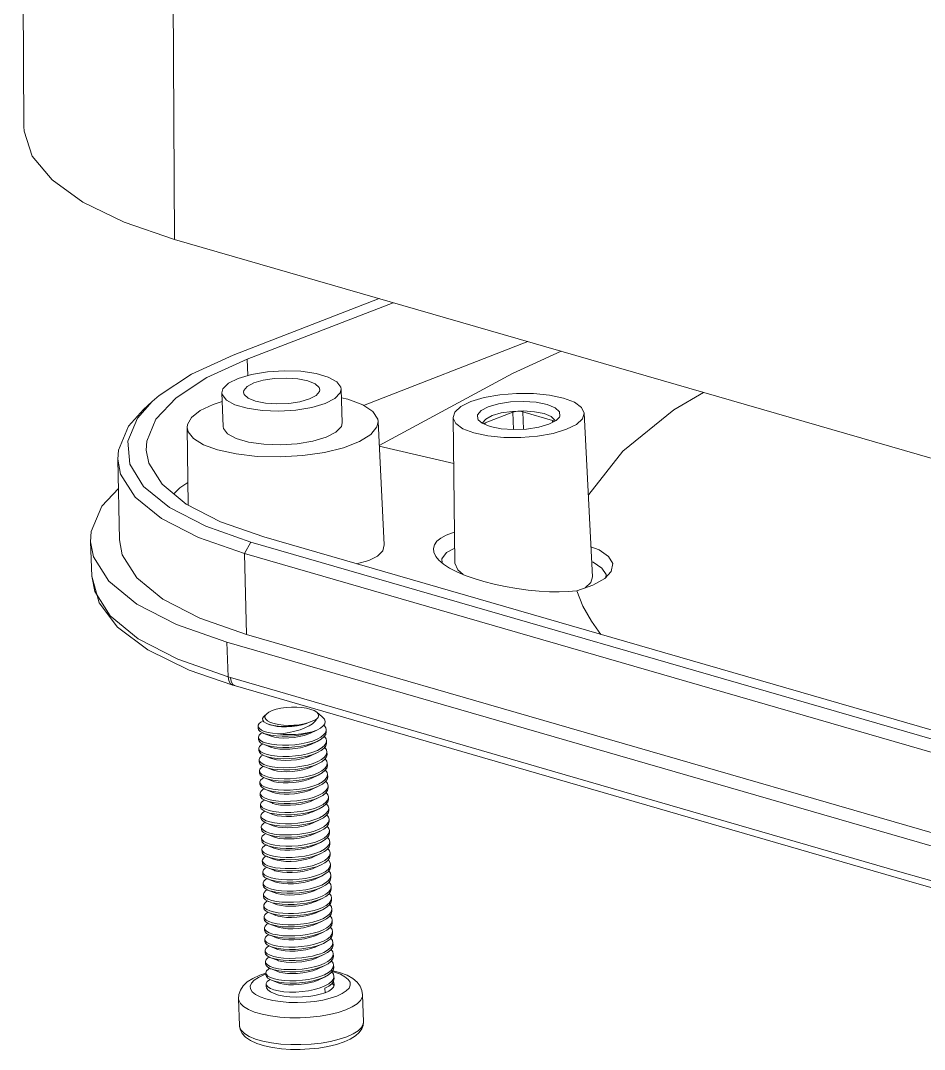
# Model space of a CAD drawing. Header units: millimetres. Extents: x 2698 to 3039, y 1138 to 1364.
# Drawn here: x 2824.71 to 2855.01, y 1149.88 to 1184.39 of the extents above; entities that cross this region are included whole.
import ezdxf

# ---------------------------------------------------------------- set-up
doc = ezdxf.new("R2010")
doc.units = ezdxf.units.MM
doc.layers.add('from', color=7, linetype='Continuous', lineweight=13)

# ---------------------------------------------------------------- blocks, each defined once
blk = doc.blocks.new('A$C4FA966CF')
at = {"color": 7, "linetype": 'Continuous'}
for p, q in [((0, 80.255), (0.136, 53.886)), ((6.311, 75.515), (6.446, 49.146)), ((49.082, 36.808), (6.446, 49.146)), ((8.913, 44.293), (15.024, 46.664)), ((15.607, 46.495), (9.496, 44.125)), ((21.257, 44.861), (14.372, 42.19)), ((9.522, 43.444), (9.496, 44.125)), ((8.439, 42.717), (8.483, 41.306)), ((13.437, 42.874), (13.481, 41.463)), ((5.514, 42.353), (5.148, 42.014)), ((8.451, 42.349), (8.067, 42.228)), ((13.718, 42.446), (13.448, 42.506)), ((19.463, 41.453), (20.626, 41.904)), ((20.649, 41.176), (20.626, 41.904)), ((21.05, 41.92), (22.289, 41.562)), ((21.05, 41.92), (21.073, 41.192)), ((23.621, 41.857), (23.963, 34.994)), ((14.98, 41.518), (15.238, 36.339)), ((18.123, 41.685), (18.202, 35.57)), ((19.345, 41.441), (19.173, 41.59)), ((19.681, 41.303), (19.345, 41.441)), ((19.463, 41.453), (19.466, 41.384)), ((19.761, 41.761), (19.49, 41.618)), ((22.448, 41.559), (22.141, 41.398)), ((22.29, 41.476), (22.289, 41.562)), ((22.398, 41.533), (22.394, 41.575)), ((22.579, 41.697), (22.448, 41.559)), ((6.984, 41.267), (7.026, 38.009)), ((18.148, 39.759), (15.032, 40.479)), ((4.145, 36.55), (4.07, 39.94)), ((23.811, 38.451), (23.79, 38.456)), ((23.811, 38.451), (23.793, 38.415)), ((7.756, 37.122), (9.649, 36.461)), ((10.198, 36.673), (52.474, 24.439)), ((2.929, 36.474), (2.987, 35.029)), ((9.387, 35.977), (9.651, 36.46)), ((51.927, 24.226), (9.651, 36.46)), ((51.663, 23.743), (9.387, 35.977)), ((9.472, 32.582), (9.387, 35.977)), ((17.976, 35.37), (17.724, 35.535)), ((2.987, 35.03), (3.114, 34.391)), ((18.279, 35.212), (17.976, 35.37)), ((24.748, 35.221), (24.477, 34.932)), ((19.406, 34.802), (19, 34.926)), ((23.303, 34.411), (22.951, 34.384)), ((9.472, 32.582), (51.748, 20.348)), ((8.639, 32.259), (8.694, 30.804)), ((8.642, 32.258), (50.911, 20.027)), ((7.061, 31.092), (8.895, 30.461)), ((8.798, 30.774), (8.694, 30.804)), ((8.895, 30.461), (9, 30.43)), ((8.982, 30.438), (9, 30.432)), ((9, 30.432), (23.014, 26.357)), ((10.312, 29.257), (10.202, 29.154)), ((12.132, 28.917), (12.134, 28.918)), ((12.134, 28.918), (12.152, 28.926)), ((12.411, 29.323), (12.644, 29.131)), ((9.953, 28.743), (9.956, 28.649)), ((10.352, 28.839), (10.449, 28.801)), ((11.885, 28.831), (12.03, 28.875)), ((12.146, 28.446), (12.414, 28.571)), ((12.413, 28.571), (12.217, 28.493)), ((12.807, 28.565), (12.774, 28.467)), ((12.809, 28.597), (12.807, 28.565)), ((12.809, 28.597), (12.812, 28.503)), ((9.968, 28.273), (9.97, 28.179)), ((10.188, 28.439), (10.464, 28.33)), ((12.161, 27.976), (12.429, 28.101)), ((12.428, 28.101), (12.233, 28.023)), ((12.824, 28.113), (12.796, 28.01)), ((12.824, 28.127), (12.824, 28.113)), ((12.824, 28.127), (12.826, 28.033)), ((9.982, 27.802), (9.985, 27.708)), ((10.203, 27.969), (10.479, 27.86)), ((12.176, 27.505), (12.444, 27.631)), ((12.443, 27.63), (12.246, 27.552)), ((12.838, 27.642), (12.811, 27.539)), ((12.838, 27.656), (12.838, 27.642)), ((12.838, 27.656), (12.841, 27.562)), ((9.997, 27.332), (10, 27.238)), ((10.218, 27.498), (10.494, 27.39)), ((12.853, 27.186), (12.853, 27.172)), ((12.853, 27.186), (12.856, 27.092)), ((10.012, 26.861), (10.015, 26.767)), ((10.04, 26.785), (10.012, 26.861)), ((10.096, 27.005), (10.174, 27.057)), ((10.232, 27.028), (10.508, 26.919)), ((12.191, 27.035), (12.458, 27.16)), ((12.853, 27.172), (12.825, 27.069)), ((10.027, 26.391), (10.03, 26.297)), ((10.247, 26.557), (10.523, 26.449)), ((12.205, 26.565), (12.473, 26.69)), ((12.472, 26.689), (12.277, 26.612)), ((12.868, 26.702), (12.84, 26.599)), ((12.868, 26.716), (12.868, 26.702)), ((12.868, 26.716), (12.871, 26.621)), ((23.014, 26.357), (37.122, 22.274)), ((10.041, 25.921), (10.044, 25.827)), ((10.262, 26.087), (10.538, 25.978)), ((12.22, 26.094), (12.488, 26.219)), ((12.487, 26.219), (12.292, 26.141)), ((12.883, 26.231), (12.855, 26.128)), ((12.883, 26.245), (12.883, 26.231)), ((12.883, 26.245), (12.885, 26.151)), ((10.277, 25.617), (10.553, 25.508)), ((12.235, 25.624), (12.503, 25.749)), ((12.897, 25.761), (12.87, 25.658)), ((12.897, 25.775), (12.897, 25.761)), ((12.897, 25.775), (12.9, 25.681)), ((10.056, 25.45), (10.059, 25.356)), ((10.291, 25.146), (10.567, 25.038)), ((12.25, 25.153), (12.517, 25.279)), ((12.516, 25.278), (12.324, 25.201)), ((12.912, 25.29), (12.884, 25.187)), ((12.912, 25.304), (12.912, 25.29)), ((12.912, 25.304), (12.915, 25.21)), ((10.071, 24.98), (10.074, 24.886)), ((10.306, 24.676), (10.582, 24.567)), ((12.264, 24.683), (12.532, 24.808)), ((12.531, 24.808), (12.336, 24.73)), ((12.927, 24.82), (12.899, 24.717)), ((12.927, 24.834), (12.927, 24.82)), ((12.927, 24.834), (12.93, 24.74)), ((10.086, 24.509), (10.089, 24.415)), ((10.321, 24.205), (10.597, 24.097)), ((12.279, 24.213), (12.547, 24.338)), ((12.546, 24.337), (12.35, 24.259)), ((12.942, 24.35), (12.914, 24.247)), ((12.942, 24.364), (12.942, 24.35)), ((12.942, 24.364), (12.944, 24.269)), ((10.1, 24.039), (10.103, 23.945)), ((10.336, 23.735), (10.612, 23.626)), ((12.294, 23.742), (12.562, 23.867)), ((12.561, 23.867), (12.366, 23.789)), ((12.956, 23.879), (12.929, 23.776)), ((12.956, 23.893), (12.956, 23.879)), ((12.956, 23.893), (12.959, 23.799)), ((10.115, 23.569), (10.118, 23.475)), ((12.309, 23.272), (12.576, 23.397)), ((12.575, 23.397), (12.403, 23.327)), ((12.971, 23.409), (12.943, 23.306)), ((12.971, 23.423), (12.971, 23.409)), ((12.971, 23.423), (12.974, 23.329)), ((10.13, 23.098), (10.133, 23.004)), ((10.497, 23.218), (10.35, 23.265)), ((10.35, 23.265), (10.626, 23.156)), ((10.757, 23.116), (10.626, 23.156)), ((12.323, 22.801), (12.591, 22.927)), ((12.59, 22.926), (12.395, 22.848)), ((12.591, 22.927), (12.59, 22.926)), ((12.986, 22.938), (12.958, 22.835)), ((12.986, 22.952), (12.986, 22.938)), ((12.986, 22.952), (12.989, 22.858)), ((10.145, 22.628), (10.148, 22.534)), ((10.365, 22.794), (10.641, 22.686)), ((12.338, 22.331), (12.606, 22.456)), ((12.605, 22.456), (12.41, 22.378)), ((13.001, 22.468), (12.973, 22.365)), ((13.001, 22.482), (13.001, 22.468)), ((13.001, 22.482), (13.003, 22.388)), ((50.97, 18.57), (36.844, 22.639)), ((10.159, 22.157), (10.162, 22.063)), ((10.38, 22.324), (10.656, 22.215)), ((13.015, 22.012), (13.015, 21.998)), ((13.015, 22.012), (13.018, 21.917)), ((37.122, 22.274), (51.07, 18.257)), ((10.174, 21.687), (10.177, 21.593)), ((10.395, 21.853), (10.671, 21.745)), ((12.353, 21.861), (12.621, 21.986)), ((13.015, 21.998), (12.988, 21.895)), ((10.189, 21.217), (10.192, 21.123)), ((10.409, 21.383), (10.685, 21.274)), ((12.368, 21.39), (12.635, 21.515)), ((12.634, 21.515), (12.443, 21.438)), ((13.03, 21.527), (13.002, 21.424)), ((13.03, 21.541), (13.03, 21.527)), ((13.03, 21.541), (13.033, 21.447)), ((10.204, 20.746), (10.207, 20.652)), ((10.424, 20.913), (10.7, 20.804)), ((12.382, 20.92), (12.65, 21.045)), ((12.649, 21.045), (12.455, 20.967)), ((13.045, 21.057), (13.017, 20.954)), ((13.045, 21.071), (13.045, 21.057)), ((13.045, 21.071), (13.048, 20.977)), ((10.218, 20.276), (10.221, 20.182)), ((10.439, 20.442), (10.715, 20.334)), ((12.397, 20.449), (12.665, 20.575)), ((13.06, 20.586), (13.032, 20.483)), ((13.06, 20.6), (13.06, 20.586)), ((13.06, 20.6), (13.063, 20.506)), ((10.454, 19.972), (10.73, 19.863)), ((12.412, 19.979), (12.68, 20.104)), ((12.679, 20.104), (12.484, 20.026)), ((13.074, 20.116), (13.047, 20.013)), ((13.074, 20.13), (13.074, 20.116)), ((13.074, 20.13), (13.077, 20.036)), ((10.233, 19.805), (10.236, 19.711)), ((10.468, 19.501), (10.744, 19.393)), ((12.427, 19.509), (12.694, 19.634)), ((12.693, 19.633), (12.551, 19.575)), ((13.089, 19.646), (13.061, 19.543)), ((13.089, 19.66), (13.089, 19.646)), ((13.089, 19.66), (13.092, 19.565)), ((10.248, 19.335), (10.251, 19.241)), ((10.483, 19.031), (10.759, 18.922)), ((12.441, 19.038), (12.709, 19.163)), ((12.708, 19.163), (12.511, 19.085)), ((13.104, 19.175), (13.076, 19.072)), ((13.104, 19.189), (13.104, 19.175)), ((13.104, 19.189), (13.107, 19.095)), ((10.263, 18.865), (10.266, 18.771)), ((10.498, 18.561), (10.774, 18.452)), ((12.456, 18.568), (12.724, 18.693)), ((12.723, 18.693), (12.528, 18.615)), ((13.119, 18.705), (13.091, 18.602)), ((13.119, 18.719), (13.119, 18.705)), ((13.119, 18.719), (13.122, 18.625)), ((10.023, 18.303), (10.278, 18.386)), ((10.279, 18.337), (10.189, 18.307)), ((10.277, 18.394), (10.28, 18.3)), ((12.471, 18.097), (12.739, 18.223)), ((12.738, 18.222), (12.543, 18.145)), ((13.133, 18.234), (13.106, 18.131)), ((13.133, 18.248), (13.133, 18.234)), ((13.133, 18.248), (13.136, 18.154)), ((10.292, 17.924), (10.295, 17.82)), ((10.513, 18.09), (10.789, 17.982)), ((12.752, 17.752), (12.758, 17.564)), ((13.053, 17.963), (13.115, 17.889)), ((13.115, 17.889), (13.128, 17.846)), ((9.136, 17.312), (9.171, 16.183)), ((14.333, 17.475), (14.369, 16.346))]:
    blk.add_line(p, q, dxfattribs=at)
for points in [[(0.136, 53.885), (0.146, 53.683), (0.491, 52.639), (1.32, 51.64), (2.611, 50.71), (4.334, 49.872), (6.446, 49.146)], [(15.03, 40.514), (20.612, 43.529), (22.65, 44.457)], [(5.262, 40.318), (5.285, 40.683), (5.672, 41.605), (6.521, 42.504), (7.808, 43.352), (9.496, 44.125)], [(8.911, 44.293), (7.168, 43.497), (5.807, 42.606), (5.514, 42.353)], [(13.436, 42.874), (13.424, 42.95), (13.253, 43.177), (12.895, 43.375), (12.38, 43.525), (11.748, 43.617), (11.051, 43.642), (10.341, 43.599), (9.676, 43.489), (9.116, 43.323)], [(9.116, 43.323), (8.706, 43.114), (8.48, 42.88), (8.439, 42.717)], [(9.772, 43.133), (10.168, 43.248), (10.638, 43.318), (11.137, 43.337), (11.617, 43.304), (12.032, 43.22)], [(12.032, 43.22), (12.34, 43.094), (12.509, 42.94), (12.537, 42.845)], [(8.439, 42.717), (8.452, 42.641), (8.622, 42.414), (8.98, 42.216), (9.495, 42.066), (10.128, 41.974), (10.825, 41.949), (11.534, 41.992), (12.2, 42.101), (12.76, 42.268)], [(9.339, 42.745), (9.351, 42.819), (9.49, 42.985), (9.772, 43.133)], [(9.843, 42.371), (9.536, 42.496), (9.367, 42.651), (9.339, 42.745)], [(12.537, 42.845), (12.525, 42.772), (12.386, 42.606), (12.104, 42.458)], [(12.76, 42.268), (13.169, 42.477), (13.396, 42.711), (13.436, 42.874)], [(28.614, 42.732), (27.38, 42.009), (25.239, 40.263), (23.811, 38.451)], [(5.514, 42.353), (4.899, 41.653), (4.488, 40.684), (4.574, 39.721), (5.156, 38.788), (6.234, 37.907), (7.756, 37.122)], [(12.104, 42.458), (11.707, 42.343), (11.237, 42.273), (10.739, 42.254), (10.259, 42.287), (9.843, 42.371)], [(14.98, 41.518), (14.966, 41.611), (14.765, 41.927), (14.34, 42.211), (13.718, 42.446)], [(18.868, 42.345), (18.448, 42.136), (18.196, 41.902), (18.124, 41.685)], [(22.753, 42.495), (22.169, 42.62), (21.497, 42.687), (20.785, 42.691), (20.078, 42.633), (19.425, 42.515), (18.868, 42.345)], [(19.173, 41.59), (19.162, 41.609), (19.145, 41.79), (19.295, 41.97), (19.598, 42.131), (20.026, 42.256), (20.534, 42.333), (21.076, 42.355), (21.606, 42.319), (22.063, 42.227)], [(23.621, 41.857), (23.504, 42.107), (23.209, 42.319), (22.753, 42.495)], [(5.148, 42.016), (4.527, 41.312), (4.097, 40.308), (4.07, 39.94)], [(8.067, 42.228), (7.529, 41.969), (7.167, 41.682), (6.997, 41.381), (6.984, 41.267)], [(21.935, 41.844), (21.536, 41.925), (21.074, 41.957), (20.594, 41.939), (20.142, 41.871), (19.761, 41.761)], [(20.835, 41.942), (20.758, 41.935), (20.686, 41.922), (20.626, 41.904)], [(21.05, 41.92), (20.986, 41.934), (20.913, 41.941), (20.835, 41.942)], [(22.394, 41.575), (22.231, 41.724), (21.935, 41.844)], [(22.063, 42.227), (22.398, 42.091), (22.582, 41.923), (22.599, 41.74), (22.579, 41.697)], [(22.877, 41.185), (23.296, 41.394), (23.549, 41.628), (23.621, 41.857)], [(8.246, 40.323), (9.027, 40.151), (9.919, 40.052), (10.872, 40.03), (11.822, 40.086), (12.729, 40.217), (13.537, 40.416), (14.196, 40.67), (14.67, 40.965), (14.932, 41.285), (14.98, 41.518)], [(13.48, 41.463), (13.442, 41.303), (13.215, 41.067), (12.804, 40.857)], [(18.124, 41.685), (18.125, 41.659), (18.241, 41.424), (18.535, 41.211), (18.991, 41.035)], [(19.49, 41.618), (19.356, 41.458), (19.359, 41.435)], [(19.463, 41.453), (19.417, 41.43), (19.403, 41.417)], [(22.371, 41.519), (22.371, 41.519), (22.338, 41.543), (22.289, 41.562)], [(6.984, 41.267), (7.025, 41.081), (7.25, 40.795), (7.663, 40.538), (8.246, 40.323)], [(12.804, 40.857), (12.246, 40.691), (11.589, 40.582), (10.887, 40.538), (10.192, 40.561), (9.556, 40.651), (9.037, 40.8), (8.674, 40.996), (8.498, 41.224), (8.484, 41.305)], [(18.991, 41.035), (19.576, 40.91), (20.247, 40.843), (20.959, 40.839), (21.666, 40.898), (22.32, 41.016), (22.877, 41.185)], [(22.141, 41.398), (21.71, 41.273), (21.198, 41.196), (20.655, 41.175), (20.133, 41.212), (19.681, 41.303)], [(10.198, 36.673), (8.378, 37.31), (6.94, 38.053), (5.928, 38.88), (5.371, 39.766), (5.262, 40.318)], [(4.07, 39.94), (4.191, 39.303), (4.806, 38.338), (5.91, 37.446)], [(7.013, 38.962), (6.671, 38.737), (6.424, 38.475)], [(4.097, 38.698), (3.404, 37.965), (2.955, 36.899), (2.929, 36.475)], [(5.91, 37.446), (7.456, 36.653), (9.387, 35.977)], [(17.4, 35.856), (17.315, 36.032), (17.298, 36.192), (17.341, 36.346), (17.444, 36.491), (17.607, 36.624), (17.827, 36.743), (18.1, 36.846), (18.185, 36.868)], [(2.929, 36.475), (3.054, 35.838), (3.698, 34.813), (4.868, 33.857), (6.53, 32.997), (8.642, 32.258)], [(9.472, 32.582), (7.507, 33.269), (5.957, 34.071), (4.865, 34.964), (4.263, 35.919), (4.145, 36.55)], [(15.238, 36.339), (15.177, 36.091), (14.959, 35.868), (14.588, 35.684), (14.08, 35.549)], [(23.9, 36.263), (24.238, 36.134), (24.636, 35.86), (24.813, 35.555), (24.748, 35.221)], [(17.724, 35.535), (17.529, 35.701), (17.4, 35.856)], [(18.194, 36.208), (17.842, 36.021), (17.647, 35.753), (17.664, 35.586)], [(18.549, 35.095), (18.32, 35.291), (18.202, 35.571)], [(24.523, 34.981), (24.534, 35.095), (24.361, 35.367), (23.995, 35.612), (23.931, 35.636)], [(2.987, 35.029), (3.289, 33.917), (4.065, 32.893), (5.338, 31.936), (7.061, 31.092)], [(19, 34.926), (18.623, 35.063), (18.279, 35.212)], [(23.963, 34.994), (23.891, 34.759), (23.655, 34.535)], [(22.951, 34.384), (22.571, 34.372), (22.162, 34.377), (21.726, 34.401), (21.266, 34.444), (20.789, 34.507), (20.307, 34.59), (19.842, 34.69), (19.406, 34.802)], [(24.477, 34.932), (23.983, 34.65), (23.303, 34.411)], [(3.114, 34.391), (3.759, 33.365), (4.931, 32.406), (6.592, 31.544), (8.694, 30.805)], [(23.303, 34.411), (23.564, 33.772), (23.92, 33.139), (24.32, 32.586)], [(8.694, 30.805), (8.72, 30.653), (8.784, 30.535), (8.879, 30.466), (8.895, 30.461)], [(8.798, 30.774), (22.821, 26.697), (36.844, 22.639)], [(8.798, 30.773), (8.825, 30.623), (8.887, 30.507), (8.982, 30.438)], [(12.411, 29.323), (12.303, 29.39), (12.161, 29.445), (11.987, 29.488), (11.788, 29.518), (11.572, 29.533), (11.348, 29.533), (11.124, 29.518), (10.911, 29.489), (10.715, 29.446), (10.546, 29.391), (10.409, 29.327), (10.312, 29.257)], [(9.953, 28.743), (9.956, 28.775), (9.994, 28.845), (10.072, 28.912), (10.169, 28.966)], [(10.2, 28.925), (10.149, 28.993), (10.143, 29.065), (10.185, 29.137), (10.202, 29.154)], [(10.352, 28.839), (10.295, 28.864), (10.2, 28.925)], [(10.312, 29.257), (10.254, 29.181), (10.242, 29.104), (10.276, 29.03), (10.352, 28.961), (10.47, 28.899), (10.623, 28.848), (10.806, 28.809), (11.011, 28.783), (11.23, 28.773), (11.455, 28.777), (11.676, 28.797), (11.885, 28.831)], [(12.134, 28.918), (11.986, 28.858), (11.794, 28.8), (11.584, 28.757), (11.365, 28.728), (11.146, 28.714), (10.937, 28.716), (10.745, 28.732), (10.58, 28.761), (10.449, 28.801)], [(12.152, 28.926), (12.243, 28.958), (12.324, 28.992), (12.394, 29.028)], [(12.394, 29.028), (12.355, 28.966), (12.301, 28.904), (12.234, 28.844)], [(12.394, 29.028), (12.464, 29.103), (12.49, 29.179), (12.471, 29.254), (12.411, 29.323)], [(12.414, 28.571), (12.566, 28.655), (12.677, 28.747), (12.743, 28.844), (12.76, 28.941), (12.729, 29.035), (12.644, 29.131)], [(10.005, 28.639), (9.96, 28.706), (9.953, 28.743)], [(10.188, 28.439), (10.151, 28.454), (10.039, 28.518), (9.974, 28.589), (9.956, 28.649)], [(10.768, 28.419), (10.558, 28.442), (10.371, 28.477), (10.214, 28.522), (10.091, 28.577), (10.005, 28.639)], [(12.217, 28.493), (11.988, 28.426), (11.737, 28.374), (11.478, 28.338), (11.218, 28.319), (10.957, 28.316), (10.71, 28.33), (10.489, 28.359), (10.303, 28.401), (10.188, 28.439)], [(11.885, 28.831), (11.681, 28.785), (11.461, 28.752), (11.234, 28.734), (11.008, 28.732), (10.794, 28.744), (10.598, 28.772), (10.429, 28.812), (10.352, 28.839)], [(12.234, 28.844), (12.093, 28.749), (11.918, 28.663), (11.716, 28.587), (11.495, 28.524), (11.259, 28.474), (11.013, 28.439), (10.768, 28.419)], [(12.004, 28.457), (12.222, 28.508), (12.413, 28.571)], [(12.812, 28.503), (12.786, 28.39), (12.711, 28.287), (12.589, 28.189), (12.429, 28.101)], [(12.706, 28.79), (12.742, 28.758), (12.797, 28.663), (12.809, 28.597)], [(9.968, 28.273), (9.968, 28.283), (9.996, 28.358), (10.072, 28.431), (10.132, 28.466)], [(10.056, 28.139), (9.988, 28.209), (9.968, 28.273)], [(10.203, 27.969), (10.173, 27.981), (10.059, 28.044), (9.991, 28.114), (9.97, 28.178)], [(12.425, 28.195), (12.229, 28.117), (12.004, 28.051), (11.758, 27.999), (11.499, 27.963), (11.237, 27.943), (10.979, 27.94), (10.736, 27.952), (10.515, 27.98), (10.324, 28.022), (10.169, 28.075), (10.056, 28.139)], [(12.146, 28.446), (12.073, 28.414), (11.887, 28.351), (11.68, 28.301), (11.459, 28.266), (11.236, 28.247), (11.018, 28.243), (10.817, 28.255), (10.64, 28.281), (10.495, 28.319), (10.464, 28.33)], [(10.768, 28.419), (11.008, 28.396), (11.26, 28.389), (11.515, 28.396), (11.766, 28.42), (12.004, 28.457)], [(12.774, 28.467), (12.697, 28.371), (12.58, 28.279), (12.425, 28.195)], [(12.731, 28.315), (12.734, 28.312), (12.803, 28.215), (12.824, 28.127)], [(9.982, 27.802), (9.982, 27.812), (10.011, 27.888), (10.087, 27.961), (10.147, 27.995)], [(10.07, 27.668), (10.002, 27.738), (9.982, 27.802)], [(10.218, 27.498), (10.187, 27.511), (10.073, 27.574), (10.005, 27.644), (9.985, 27.708)], [(12.44, 27.724), (12.243, 27.646), (12.018, 27.58), (11.772, 27.529), (11.514, 27.493), (11.251, 27.473), (10.994, 27.469), (10.751, 27.482), (10.53, 27.51), (10.339, 27.552), (10.184, 27.605), (10.07, 27.668)], [(12.233, 28.023), (12.008, 27.957), (11.759, 27.905), (11.499, 27.869), (11.239, 27.849), (10.983, 27.846), (10.74, 27.858), (10.519, 27.886), (10.328, 27.927), (10.203, 27.969)], [(12.161, 27.976), (12.114, 27.955), (11.932, 27.89), (11.728, 27.838), (11.509, 27.8), (11.285, 27.779), (11.066, 27.773), (10.862, 27.782), (10.68, 27.806), (10.53, 27.842), (10.479, 27.86)], [(12.796, 28.01), (12.721, 27.909), (12.601, 27.813), (12.44, 27.724)], [(12.826, 28.033), (12.826, 28.015), (12.797, 27.913), (12.722, 27.813), (12.602, 27.718), (12.444, 27.631)], [(12.746, 27.844), (12.749, 27.842), (12.817, 27.744), (12.838, 27.656)], [(9.997, 27.332), (9.997, 27.342), (10.026, 27.417), (10.102, 27.491), (10.162, 27.525)], [(10.085, 27.198), (10.017, 27.268), (9.997, 27.332)], [(10, 27.238), (10.027, 27.163), (10.101, 27.095), (10.217, 27.034), (10.232, 27.028)], [(12.454, 27.254), (12.258, 27.176), (12.033, 27.11), (11.787, 27.058), (11.528, 27.022), (11.266, 27.002), (11.009, 26.999), (10.766, 27.012), (10.545, 27.04), (10.353, 27.081), (10.198, 27.135), (10.085, 27.198)], [(12.246, 27.552), (12.021, 27.486), (11.775, 27.435), (11.517, 27.399), (11.254, 27.379), (10.997, 27.375), (10.754, 27.388), (10.533, 27.416), (10.341, 27.457), (10.218, 27.498)], [(12.176, 27.505), (12.154, 27.495), (11.977, 27.429), (11.775, 27.374), (11.558, 27.335), (11.335, 27.31), (11.114, 27.302), (10.907, 27.309), (10.721, 27.331), (10.566, 27.365), (10.494, 27.39)], [(12.811, 27.539), (12.736, 27.438), (12.615, 27.342), (12.454, 27.254)], [(12.841, 27.562), (12.841, 27.552), (12.815, 27.448), (12.739, 27.345), (12.618, 27.248), (12.458, 27.16)], [(12.76, 27.374), (12.763, 27.372), (12.832, 27.274), (12.853, 27.186)], [(10.012, 26.861), (10.031, 26.932), (10.096, 27.005)], [(10.247, 26.557), (10.219, 26.569), (10.104, 26.632), (10.036, 26.702), (10.015, 26.767)], [(12.469, 26.784), (12.276, 26.706), (12.055, 26.641), (11.813, 26.59), (11.558, 26.554), (11.3, 26.533), (11.046, 26.528), (10.804, 26.539), (10.584, 26.565), (10.391, 26.605), (10.233, 26.656), (10.115, 26.717), (10.04, 26.785)], [(10.232, 27.028), (10.371, 26.983), (10.56, 26.943), (10.781, 26.917), (11.025, 26.905), (11.28, 26.909), (11.535, 26.929), (11.791, 26.964), (12.038, 27.016)], [(12.191, 27.035), (12.021, 26.968), (11.823, 26.912), (11.607, 26.87), (11.384, 26.843), (11.163, 26.832), (10.953, 26.837), (10.763, 26.856), (10.603, 26.889), (10.508, 26.919)], [(12.038, 27.016), (12.264, 27.083), (12.457, 27.16)], [(12.825, 27.069), (12.75, 26.968), (12.63, 26.872), (12.469, 26.784)], [(12.856, 27.092), (12.856, 27.08), (12.83, 26.977), (12.754, 26.875), (12.633, 26.778), (12.473, 26.69)], [(12.775, 26.904), (12.778, 26.901), (12.847, 26.803), (12.868, 26.716)], [(10.027, 26.391), (10.027, 26.401), (10.055, 26.476), (10.131, 26.55), (10.191, 26.584)], [(10.115, 26.257), (10.047, 26.327), (10.027, 26.391)], [(12.484, 26.313), (12.288, 26.235), (12.063, 26.169), (11.817, 26.118), (11.558, 26.081), (11.296, 26.062), (11.038, 26.058), (10.795, 26.071), (10.574, 26.099), (10.383, 26.14), (10.228, 26.194), (10.115, 26.257)], [(12.277, 26.612), (12.054, 26.546), (11.806, 26.494), (11.547, 26.458), (11.286, 26.438), (11.029, 26.434), (10.788, 26.447), (10.566, 26.474), (10.376, 26.515), (10.247, 26.557)], [(12.205, 26.565), (12.065, 26.507), (11.87, 26.449), (11.656, 26.405), (11.434, 26.376), (11.211, 26.362), (10.999, 26.364), (10.806, 26.382), (10.64, 26.412), (10.523, 26.449)], [(12.84, 26.599), (12.765, 26.498), (12.645, 26.402), (12.484, 26.313)], [(12.871, 26.621), (12.871, 26.604), (12.842, 26.502), (12.766, 26.402), (12.647, 26.307), (12.488, 26.219)], [(12.79, 26.433), (12.793, 26.431), (12.862, 26.333), (12.883, 26.245)], [(10.262, 26.087), (10.234, 26.099), (10.118, 26.163), (10.049, 26.234), (10.03, 26.297)], [(10.041, 25.921), (10.041, 25.931), (10.07, 26.006), (10.146, 26.079), (10.206, 26.114)], [(10.129, 25.787), (10.061, 25.857), (10.041, 25.921)], [(12.292, 26.141), (12.067, 26.075), (11.823, 26.024), (11.569, 25.988), (11.309, 25.968), (11.049, 25.964), (10.802, 25.976), (10.58, 26.004), (10.391, 26.045), (10.262, 26.087)], [(12.22, 26.094), (12.107, 26.047), (11.916, 25.987), (11.705, 25.94), (11.483, 25.909), (11.26, 25.893), (11.046, 25.893), (10.849, 25.908), (10.679, 25.936), (10.538, 25.978)], [(12.855, 26.128), (12.78, 26.027), (12.66, 25.931), (12.499, 25.843)], [(12.885, 26.151), (12.86, 26.038), (12.784, 25.935), (12.662, 25.837), (12.503, 25.749)], [(12.805, 25.963), (12.808, 25.96), (12.876, 25.863), (12.897, 25.775)], [(10.044, 25.827), (10.063, 25.765), (10.129, 25.695), (10.24, 25.632), (10.277, 25.617)], [(10.056, 25.45), (10.056, 25.46), (10.085, 25.536), (10.161, 25.609), (10.22, 25.643)], [(12.499, 25.843), (12.302, 25.765), (12.077, 25.699), (11.831, 25.647), (11.573, 25.611), (11.31, 25.591), (11.053, 25.588), (10.81, 25.6), (10.589, 25.628), (10.398, 25.67), (10.243, 25.723), (10.129, 25.787)], [(10.277, 25.617), (10.392, 25.578), (10.579, 25.536), (10.8, 25.508), (11.045, 25.494), (11.302, 25.497), (11.561, 25.515), (11.822, 25.551), (12.074, 25.603)], [(12.235, 25.624), (12.15, 25.587), (11.962, 25.525), (11.754, 25.476), (11.533, 25.442), (11.309, 25.424), (11.093, 25.421), (10.893, 25.434), (10.718, 25.461), (10.575, 25.499), (10.553, 25.508)], [(12.074, 25.603), (12.304, 25.67), (12.502, 25.749)], [(12.87, 25.658), (12.795, 25.557), (12.674, 25.461), (12.513, 25.372)], [(12.517, 25.279), (12.676, 25.366), (12.797, 25.463), (12.872, 25.563), (12.9, 25.665), (12.9, 25.681)], [(12.819, 25.492), (12.822, 25.49), (12.891, 25.392), (12.912, 25.304)], [(10.144, 25.316), (10.076, 25.386), (10.056, 25.45)], [(10.088, 25.28), (10.06, 25.342), (10.059, 25.356)], [(10.071, 24.98), (10.081, 25.032), (10.125, 25.096), (10.204, 25.158), (10.235, 25.175)], [(10.291, 25.146), (10.163, 25.211), (10.088, 25.28)], [(12.513, 25.372), (12.317, 25.294), (12.092, 25.228), (11.846, 25.177), (11.587, 25.141), (11.325, 25.121), (11.068, 25.117), (10.825, 25.13), (10.604, 25.158), (10.412, 25.2), (10.257, 25.253), (10.144, 25.316)], [(12.324, 25.201), (12.105, 25.137), (11.863, 25.085), (11.609, 25.049), (11.351, 25.028), (11.096, 25.023), (10.855, 25.034), (10.635, 25.059), (10.443, 25.098), (10.291, 25.146)], [(12.25, 25.153), (12.191, 25.128), (12.008, 25.063), (11.802, 25.012), (11.582, 24.976), (11.359, 24.955), (11.141, 24.95), (10.937, 24.961), (10.758, 24.985), (10.61, 25.022), (10.567, 25.038)], [(12.884, 25.187), (12.809, 25.086), (12.689, 24.99), (12.528, 24.902)], [(12.915, 25.21), (12.915, 25.194), (12.886, 25.091), (12.81, 24.991), (12.691, 24.895), (12.532, 24.808)], [(12.834, 25.022), (12.837, 25.02), (12.906, 24.922), (12.927, 24.834)], [(10.099, 24.903), (10.072, 24.967), (10.071, 24.98)], [(10.306, 24.676), (10.275, 24.689), (10.16, 24.753), (10.093, 24.824), (10.074, 24.886)], [(10.086, 24.509), (10.086, 24.52), (10.114, 24.595), (10.19, 24.668), (10.25, 24.703)], [(12.528, 24.902), (12.335, 24.825), (12.114, 24.76), (11.872, 24.708), (11.617, 24.672), (11.359, 24.651), (11.105, 24.647), (10.863, 24.658), (10.643, 24.684), (10.45, 24.723), (10.292, 24.774), (10.174, 24.835), (10.099, 24.903)], [(12.336, 24.73), (12.11, 24.664), (11.865, 24.612), (11.611, 24.577), (11.351, 24.557), (11.091, 24.553), (10.843, 24.566), (10.62, 24.594), (10.431, 24.635), (10.306, 24.676)], [(12.264, 24.683), (12.232, 24.668), (12.053, 24.602), (11.85, 24.549), (11.632, 24.51), (11.408, 24.487), (11.188, 24.48), (10.982, 24.488), (10.799, 24.51), (10.645, 24.545), (10.582, 24.567)], [(12.899, 24.717), (12.824, 24.616), (12.704, 24.52), (12.543, 24.432)], [(12.93, 24.74), (12.905, 24.628), (12.83, 24.525), (12.707, 24.426), (12.547, 24.338)], [(10.174, 24.375), (10.106, 24.445), (10.086, 24.509)], [(10.321, 24.205), (10.286, 24.22), (10.174, 24.283), (10.108, 24.353), (10.089, 24.415)], [(10.1, 24.039), (10.1, 24.049), (10.129, 24.124), (10.205, 24.198), (10.265, 24.232)], [(12.543, 24.432), (12.347, 24.353), (12.122, 24.288), (11.876, 24.236), (11.617, 24.2), (11.355, 24.18), (11.097, 24.177), (10.854, 24.189), (10.633, 24.217), (10.442, 24.259), (10.287, 24.312), (10.174, 24.375)], [(12.35, 24.259), (12.12, 24.192), (11.869, 24.14), (11.608, 24.105), (11.348, 24.086), (11.093, 24.083), (10.848, 24.096), (10.627, 24.125), (10.438, 24.166), (10.321, 24.205)], [(12.279, 24.213), (12.097, 24.141), (11.897, 24.086), (11.681, 24.045), (11.458, 24.019), (11.237, 24.009), (11.028, 24.015), (10.84, 24.035), (10.682, 24.069), (10.597, 24.097)], [(12.914, 24.247), (12.839, 24.146), (12.719, 24.05), (12.558, 23.961)], [(12.944, 24.269), (12.944, 24.253), (12.916, 24.151), (12.841, 24.051), (12.721, 23.955), (12.562, 23.867)], [(12.849, 24.551), (12.852, 24.549), (12.921, 24.451), (12.942, 24.364)], [(10.188, 23.905), (10.12, 23.975), (10.1, 24.039)], [(10.336, 23.735), (10.312, 23.744), (10.195, 23.808), (10.125, 23.878), (10.103, 23.945)], [(10.115, 23.569), (10.115, 23.579), (10.144, 23.654), (10.22, 23.727), (10.28, 23.762)], [(12.558, 23.961), (12.361, 23.883), (12.136, 23.817), (11.89, 23.766), (11.632, 23.729), (11.369, 23.71), (11.112, 23.706), (10.869, 23.719), (10.648, 23.747), (10.457, 23.788), (10.302, 23.842), (10.188, 23.905)], [(12.366, 23.789), (12.143, 23.724), (11.9, 23.673), (11.643, 23.636), (11.383, 23.616), (11.125, 23.612), (10.881, 23.624), (10.662, 23.651), (10.471, 23.691), (10.336, 23.735)], [(12.294, 23.742), (12.141, 23.681), (11.945, 23.623), (11.73, 23.58), (11.507, 23.552), (11.285, 23.539), (11.074, 23.543), (10.882, 23.561), (10.719, 23.592), (10.612, 23.626)], [(12.929, 23.776), (12.854, 23.675), (12.733, 23.579), (12.572, 23.491)], [(12.576, 23.397), (12.735, 23.484), (12.855, 23.58), (12.931, 23.682), (12.959, 23.785), (12.959, 23.799)], [(12.864, 24.081), (12.867, 24.079), (12.935, 23.981), (12.956, 23.893)], [(10.203, 23.435), (10.135, 23.505), (10.115, 23.569)], [(10.35, 23.265), (10.335, 23.271), (10.214, 23.335), (10.141, 23.407), (10.118, 23.475)], [(12.572, 23.491), (12.376, 23.413), (12.151, 23.347), (11.905, 23.295), (11.646, 23.259), (11.384, 23.239), (11.127, 23.236), (10.884, 23.248), (10.663, 23.276), (10.471, 23.318), (10.316, 23.371), (10.203, 23.435)], [(12.403, 23.327), (12.207, 23.266), (11.993, 23.217), (11.767, 23.179), (11.535, 23.154), (11.303, 23.142), (11.078, 23.143), (10.864, 23.156), (10.669, 23.182), (10.497, 23.218)], [(12.943, 23.306), (12.868, 23.205), (12.748, 23.109), (12.587, 23.02)], [(12.974, 23.329), (12.949, 23.216), (12.874, 23.113), (12.751, 23.015), (12.591, 22.927)], [(12.878, 23.611), (12.881, 23.608), (12.95, 23.511), (12.971, 23.423)], [(10.13, 23.098), (10.135, 23.138), (10.176, 23.205), (10.254, 23.271), (10.294, 23.292)], [(10.173, 23.004), (10.134, 23.07), (10.13, 23.098)], [(10.365, 22.794), (10.332, 22.808), (10.22, 22.871), (10.153, 22.941), (10.133, 23.004)], [(10.509, 22.841), (10.363, 22.888), (10.25, 22.943), (10.173, 23.004)], [(12.587, 23.02), (12.415, 22.95), (12.219, 22.89), (12.005, 22.841), (11.779, 22.803), (11.547, 22.778), (11.315, 22.766), (11.089, 22.767), (10.876, 22.78), (10.681, 22.805), (10.509, 22.841)], [(12.309, 23.272), (12.184, 23.22), (11.991, 23.161), (11.779, 23.115), (11.557, 23.085), (11.334, 23.07), (11.12, 23.071), (10.925, 23.087), (10.757, 23.116)], [(12.893, 23.14), (12.896, 23.138), (12.965, 23.04), (12.986, 22.952)], [(10.145, 22.628), (10.145, 22.638), (10.173, 22.713), (10.249, 22.787), (10.309, 22.821)], [(10.233, 22.494), (10.165, 22.564), (10.145, 22.628)], [(10.38, 22.324), (10.357, 22.333), (10.24, 22.397), (10.169, 22.467), (10.148, 22.534)], [(12.602, 22.55), (12.406, 22.472), (12.181, 22.406), (11.935, 22.354), (11.676, 22.318), (11.414, 22.298), (11.156, 22.295), (10.913, 22.308), (10.692, 22.336), (10.501, 22.377), (10.346, 22.431), (10.233, 22.494)], [(12.395, 22.848), (12.167, 22.782), (11.916, 22.73), (11.655, 22.694), (11.395, 22.674), (11.14, 22.671), (10.896, 22.684), (10.675, 22.713), (10.485, 22.755), (10.365, 22.794)], [(12.323, 22.801), (12.226, 22.76), (12.037, 22.699), (11.828, 22.651), (11.607, 22.618), (11.383, 22.601), (11.167, 22.599), (10.969, 22.613), (10.796, 22.64), (10.656, 22.68), (10.641, 22.686)], [(12.958, 22.835), (12.883, 22.734), (12.763, 22.638), (12.602, 22.55)], [(12.989, 22.858), (12.989, 22.841), (12.96, 22.739), (12.885, 22.639), (12.765, 22.543), (12.606, 22.456)], [(12.908, 22.67), (12.911, 22.668), (12.98, 22.57), (13.001, 22.482)], [(10.159, 22.157), (10.159, 22.168), (10.188, 22.243), (10.264, 22.316), (10.324, 22.351)], [(10.247, 22.023), (10.179, 22.093), (10.159, 22.157)], [(10.162, 22.063), (10.18, 22.003), (10.246, 21.933), (10.358, 21.869), (10.395, 21.853)], [(12.617, 22.08), (12.42, 22.001), (12.195, 21.936), (11.949, 21.884), (11.691, 21.848), (11.428, 21.828), (11.171, 21.825), (10.928, 21.837), (10.707, 21.865), (10.516, 21.907), (10.361, 21.96), (10.247, 22.023)], [(12.41, 22.378), (12.187, 22.313), (11.945, 22.262), (11.689, 22.225), (11.429, 22.205), (11.17, 22.201), (10.926, 22.213), (10.707, 22.24), (10.516, 22.28), (10.38, 22.324)], [(12.338, 22.331), (12.268, 22.301), (12.083, 22.237), (11.876, 22.187), (11.656, 22.152), (11.432, 22.132), (11.215, 22.128), (11.013, 22.139), (10.835, 22.165), (10.69, 22.203), (10.656, 22.215)], [(12.973, 22.365), (12.898, 22.264), (12.778, 22.168), (12.617, 22.08)], [(13.003, 22.388), (13.004, 22.375), (12.976, 22.271), (12.9, 22.169), (12.779, 22.073), (12.621, 21.986)], [(12.923, 22.2), (12.926, 22.197), (12.994, 22.099), (13.015, 22.012)], [(10.174, 21.687), (10.174, 21.697), (10.203, 21.772), (10.279, 21.846), (10.338, 21.88)], [(10.262, 21.553), (10.194, 21.623), (10.174, 21.687)], [(10.409, 21.383), (10.386, 21.393), (10.27, 21.456), (10.199, 21.526), (10.177, 21.593)], [(12.631, 21.609), (12.435, 21.531), (12.21, 21.465), (11.964, 21.414), (11.705, 21.377), (11.443, 21.358), (11.186, 21.354), (10.943, 21.367), (10.722, 21.395), (10.53, 21.436), (10.375, 21.49), (10.262, 21.553)], [(10.395, 21.853), (10.509, 21.815), (10.695, 21.774), (10.916, 21.745), (11.163, 21.731), (11.424, 21.734), (11.684, 21.753), (11.943, 21.788), (12.194, 21.84)], [(12.353, 21.861), (12.309, 21.841), (12.128, 21.776), (11.924, 21.724), (11.706, 21.686), (11.482, 21.664), (11.263, 21.657), (11.058, 21.666), (10.876, 21.69), (10.725, 21.726), (10.671, 21.745)], [(12.194, 21.84), (12.423, 21.907), (12.62, 21.985)], [(12.988, 21.895), (12.913, 21.794), (12.792, 21.698), (12.631, 21.609)], [(13.018, 21.918), (13.018, 21.907), (12.992, 21.804), (12.917, 21.701), (12.795, 21.603), (12.635, 21.515)], [(12.938, 21.729), (12.94, 21.727), (13.009, 21.629), (13.03, 21.541)], [(10.189, 21.217), (10.192, 21.25), (10.231, 21.319), (10.309, 21.386), (10.353, 21.41)], [(10.24, 21.114), (10.196, 21.181), (10.189, 21.217)], [(11.211, 21.26), (10.964, 21.271), (10.739, 21.298), (10.545, 21.339), (10.409, 21.383)], [(11.311, 21.187), (11.103, 21.194), (10.917, 21.215), (10.761, 21.249), (10.685, 21.274)], [(12.443, 21.438), (12.221, 21.373), (11.977, 21.321), (11.721, 21.285), (11.464, 21.264), (11.211, 21.26)], [(12.646, 21.139), (12.482, 21.072), (12.297, 21.014), (12.096, 20.965), (11.882, 20.928), (11.662, 20.901), (11.44, 20.886), (11.223, 20.883)], [(12.368, 21.39), (12.349, 21.382), (12.173, 21.315), (11.972, 21.26), (11.755, 21.22), (11.531, 21.196), (11.311, 21.187)], [(13.002, 21.424), (12.927, 21.323), (12.807, 21.227), (12.646, 21.139)], [(13.033, 21.447), (13.033, 21.429), (13.004, 21.327), (12.929, 21.228), (12.809, 21.132), (12.65, 21.045)], [(12.952, 21.259), (12.955, 21.256), (13.024, 21.159), (13.045, 21.071)], [(10.424, 20.913), (10.401, 20.922), (10.284, 20.986), (10.213, 21.057), (10.192, 21.123)], [(10.204, 20.746), (10.204, 20.756), (10.232, 20.832), (10.308, 20.905), (10.369, 20.94)], [(10.292, 20.612), (10.224, 20.682), (10.204, 20.746)], [(11.223, 20.883), (10.996, 20.893), (10.787, 20.916), (10.602, 20.951), (10.446, 20.997), (10.324, 21.052), (10.24, 21.114)], [(12.455, 20.967), (12.231, 20.901), (11.989, 20.85), (11.734, 20.814), (11.475, 20.794), (11.216, 20.79), (10.97, 20.802), (10.751, 20.828), (10.56, 20.869), (10.424, 20.913)], [(12.382, 20.92), (12.217, 20.854), (12.019, 20.797), (11.804, 20.755), (11.581, 20.728), (11.359, 20.717), (11.149, 20.721), (10.959, 20.74), (10.798, 20.773), (10.7, 20.804)], [(13.017, 20.954), (12.942, 20.853), (12.822, 20.757), (12.661, 20.668)], [(13.048, 20.977), (13.048, 20.965), (13.021, 20.861), (12.945, 20.759), (12.824, 20.662), (12.665, 20.575)], [(12.967, 20.788), (12.97, 20.786), (13.039, 20.688), (13.06, 20.6)], [(10.207, 20.652), (10.225, 20.592), (10.291, 20.521), (10.402, 20.458), (10.439, 20.442)], [(10.218, 20.276), (10.218, 20.286), (10.247, 20.361), (10.323, 20.435), (10.383, 20.469)], [(10.306, 20.142), (10.238, 20.212), (10.218, 20.276)], [(12.661, 20.668), (12.465, 20.59), (12.24, 20.524), (11.994, 20.473), (11.735, 20.437), (11.473, 20.417), (11.215, 20.413), (10.972, 20.426), (10.751, 20.454), (10.56, 20.496), (10.405, 20.549), (10.292, 20.612)], [(10.439, 20.442), (10.553, 20.404), (10.74, 20.362), (10.961, 20.333), (11.207, 20.32), (11.467, 20.322), (11.726, 20.341), (11.986, 20.377), (12.238, 20.429)], [(12.397, 20.449), (12.26, 20.394), (12.066, 20.335), (11.853, 20.29), (11.63, 20.261), (11.408, 20.247), (11.195, 20.249), (11.002, 20.266), (10.835, 20.296), (10.715, 20.334)], [(12.238, 20.429), (12.467, 20.496), (12.664, 20.574)], [(13.032, 20.483), (12.957, 20.382), (12.837, 20.286), (12.676, 20.198)], [(13.063, 20.506), (13.063, 20.494), (13.036, 20.392), (12.961, 20.289), (12.839, 20.192), (12.68, 20.104)], [(12.982, 20.318), (12.985, 20.316), (13.053, 20.218), (13.074, 20.13)], [(10.454, 19.972), (10.426, 19.983), (10.311, 20.046), (10.243, 20.116), (10.221, 20.182)], [(10.233, 19.805), (10.233, 19.816), (10.262, 19.891), (10.338, 19.964), (10.398, 19.999)], [(12.676, 20.198), (12.479, 20.12), (12.254, 20.054), (12.008, 20.002), (11.75, 19.966), (11.487, 19.946), (11.23, 19.943), (10.987, 19.956), (10.766, 19.984), (10.575, 20.025), (10.42, 20.079), (10.306, 20.142)], [(12.484, 20.026), (12.26, 19.961), (12.013, 19.909), (11.754, 19.872), (11.493, 19.852), (11.236, 19.849), (10.995, 19.861), (10.773, 19.889), (10.583, 19.93), (10.454, 19.972)], [(12.412, 19.979), (12.303, 19.933), (12.113, 19.873), (11.902, 19.826), (11.68, 19.794), (11.457, 19.778), (11.242, 19.777), (11.045, 19.792), (10.874, 19.82), (10.73, 19.863)], [(13.047, 20.013), (12.972, 19.912), (12.851, 19.816), (12.69, 19.728)], [(12.694, 19.634), (12.853, 19.721), (12.973, 19.816), (13.048, 19.916), (13.077, 20.019), (13.077, 20.036)], [(12.996, 19.848), (12.999, 19.845), (13.068, 19.747), (13.089, 19.66)], [(10.321, 19.671), (10.253, 19.741), (10.233, 19.805)], [(10.468, 19.501), (10.444, 19.511), (10.327, 19.575), (10.257, 19.646), (10.236, 19.711)], [(10.248, 19.335), (10.248, 19.344), (10.276, 19.42), (10.352, 19.493), (10.413, 19.528)], [(12.69, 19.728), (12.494, 19.649), (12.269, 19.584), (12.023, 19.532), (11.764, 19.496), (11.502, 19.476), (11.245, 19.473), (11.002, 19.485), (10.781, 19.513), (10.589, 19.555), (10.434, 19.608), (10.321, 19.671)], [(12.037, 19.44), (11.782, 19.403), (11.522, 19.383), (11.262, 19.378), (11.015, 19.39), (10.793, 19.417), (10.603, 19.458), (10.468, 19.501)], [(12.427, 19.509), (12.345, 19.474), (12.158, 19.411), (11.95, 19.362)], [(12.551, 19.575), (12.393, 19.522), (12.22, 19.477), (12.037, 19.44)], [(13.061, 19.543), (12.986, 19.442), (12.866, 19.346), (12.705, 19.257)], [(13.092, 19.566), (13.092, 19.555), (13.066, 19.451), (12.99, 19.348), (12.868, 19.251), (12.709, 19.163)], [(10.338, 19.2), (10.269, 19.27), (10.248, 19.335)], [(10.483, 19.031), (10.447, 19.046), (10.335, 19.109), (10.269, 19.18), (10.251, 19.241)], [(10.263, 18.865), (10.263, 18.875), (10.291, 18.95), (10.367, 19.023), (10.427, 19.058)], [(12.049, 19.063), (11.79, 19.027), (11.527, 19.006), (11.268, 19.002), (11.024, 19.014), (10.801, 19.042), (10.608, 19.083), (10.452, 19.137), (10.338, 19.2)], [(12.511, 19.085), (12.281, 19.018), (12.029, 18.965), (11.769, 18.93), (11.51, 18.911), (11.252, 18.908), (11.006, 18.922), (10.785, 18.951), (10.598, 18.993), (10.483, 19.031)], [(11.95, 19.362), (11.73, 19.328), (11.506, 19.309), (11.289, 19.306), (11.089, 19.318), (10.913, 19.345), (10.77, 19.383), (10.744, 19.393)], [(12.441, 19.038), (12.386, 19.014), (12.204, 18.949), (11.999, 18.898), (11.779, 18.861), (11.555, 18.84), (11.337, 18.835), (11.133, 18.845), (10.953, 18.869), (10.804, 18.906), (10.759, 18.922)], [(12.705, 19.257), (12.563, 19.198), (12.404, 19.146), (12.232, 19.101), (12.049, 19.063)], [(13.076, 19.072), (13.001, 18.971), (12.881, 18.875), (12.72, 18.787)], [(13.107, 19.095), (13.107, 19.081), (13.08, 18.979), (13.004, 18.878), (12.883, 18.781), (12.724, 18.693)], [(13.011, 19.377), (13.014, 19.375), (13.083, 19.277), (13.104, 19.189)], [(10.351, 18.731), (10.283, 18.801), (10.263, 18.865)], [(10.498, 18.561), (10.472, 18.571), (10.356, 18.634), (10.287, 18.704), (10.266, 18.77)], [(10.277, 18.394), (10.277, 18.404), (10.306, 18.48), (10.382, 18.553), (10.442, 18.588)], [(12.72, 18.787), (12.524, 18.709), (12.299, 18.643), (12.053, 18.591), (11.794, 18.555), (11.532, 18.535), (11.274, 18.532), (11.031, 18.544), (10.81, 18.572), (10.619, 18.614), (10.464, 18.667), (10.351, 18.731)], [(12.528, 18.615), (12.306, 18.55), (12.06, 18.498), (11.801, 18.461), (11.541, 18.441), (11.284, 18.438), (11.042, 18.45), (10.821, 18.477), (10.63, 18.518), (10.498, 18.561)], [(12.456, 18.568), (12.427, 18.555), (12.249, 18.488), (12.046, 18.435), (11.829, 18.396), (11.605, 18.372), (11.385, 18.364), (11.178, 18.372), (10.994, 18.394), (10.84, 18.429), (10.774, 18.452)], [(13.091, 18.602), (13.016, 18.501), (12.896, 18.405), (12.735, 18.316)], [(13.122, 18.625), (13.121, 18.608), (13.093, 18.506), (13.017, 18.405), (12.897, 18.31), (12.739, 18.223)], [(13.026, 18.907), (13.029, 18.904), (13.098, 18.807), (13.119, 18.719)], [(9.136, 17.312), (9.152, 17.494), (9.216, 17.675), (9.33, 17.851), (9.498, 18.015), (9.726, 18.166), (10.023, 18.303)], [(10.189, 18.307), (9.963, 18.204), (9.79, 18.09), (9.676, 17.969), (9.624, 17.845), (9.635, 17.722), (9.711, 17.603), (9.847, 17.492), (10.039, 17.392), (10.283, 17.307), (10.571, 17.239), (10.893, 17.189), (11.241, 17.16), (11.603, 17.153), (11.969, 17.167), (12.327, 17.202), (12.667, 17.257), (12.978, 17.331), (13.25, 17.421)], [(10.365, 18.26), (10.298, 18.33), (10.277, 18.394)], [(10.513, 18.09), (10.481, 18.103), (10.366, 18.168), (10.299, 18.239), (10.28, 18.3)], [(10.455, 18.118), (10.429, 18.104), (10.337, 18.03), (10.295, 17.954), (10.292, 17.924)], [(12.735, 18.316), (12.538, 18.238), (12.313, 18.172), (12.067, 18.121), (11.809, 18.085), (11.546, 18.065), (11.289, 18.061), (11.046, 18.074), (10.825, 18.102), (10.634, 18.144), (10.479, 18.197), (10.365, 18.26)], [(12.543, 18.145), (12.317, 18.078), (12.071, 18.027), (11.817, 17.991), (11.557, 17.971), (11.296, 17.967), (11.048, 17.98), (10.826, 18.008), (10.637, 18.049), (10.513, 18.09)], [(13.106, 18.131), (13.031, 18.03), (12.91, 17.934), (12.749, 17.846)], [(12.752, 17.752), (12.914, 17.841), (13.036, 17.939), (13.111, 18.042), (13.136, 18.154)], [(13.041, 18.436), (13.044, 18.434), (13.112, 18.336), (13.133, 18.248)], [(13.25, 17.421), (13.476, 17.525), (13.649, 17.639), (13.763, 17.759), (13.816, 17.883), (13.804, 18.007), (13.729, 18.125), (13.593, 18.236), (13.4, 18.336), (13.156, 18.421), (13.049, 18.447)], [(13.079, 18.487), (13.367, 18.414), (13.679, 18.295), (13.919, 18.16), (14.099, 18.007), (14.227, 17.839), (14.304, 17.66), (14.333, 17.475)], [(10.292, 17.924), (10.303, 17.877), (10.361, 17.805), (10.467, 17.739), (10.618, 17.682), (10.807, 17.637), (11.028, 17.607), (11.274, 17.592), (11.535, 17.593), (11.802, 17.612), (12.067, 17.648), (12.319, 17.7), (12.549, 17.766), (12.749, 17.846)], [(12.758, 17.564), (12.557, 17.498), (12.327, 17.446), (12.074, 17.408), (11.81, 17.386), (11.542, 17.382), (11.28, 17.394), (11.034, 17.423), (10.812, 17.468), (10.622, 17.527), (10.472, 17.598), (10.365, 17.678), (10.307, 17.765), (10.295, 17.82)], [(12.471, 18.097), (12.293, 18.027), (12.094, 17.972), (11.878, 17.93), (11.654, 17.904), (11.433, 17.894), (11.224, 17.9), (11.036, 17.92), (10.876, 17.953), (10.789, 17.982)], [(13.144, 17.909), (13.143, 17.887), (13.111, 17.8), (13.035, 17.716), (12.916, 17.636), (12.758, 17.564)], [(13.095, 18.02), (13.129, 17.972), (13.144, 17.909)], [(9.136, 17.312), (9.142, 17.258), (9.209, 17.116), (9.345, 16.982), (9.545, 16.86), (9.806, 16.752), (10.119, 16.661), (10.476, 16.59), (10.867, 16.542), (11.282, 16.516), (11.71, 16.515), (12.138, 16.537), (12.555, 16.583), (12.949, 16.651), (13.311, 16.739), (13.63, 16.845)], [(13.63, 16.845), (13.896, 16.966), (14.104, 17.099), (14.248, 17.24), (14.322, 17.385), (14.333, 17.475)], [(13.555, 15.5), (13.232, 15.393), (12.879, 15.309), (12.504, 15.246), (12.113, 15.205), (11.714, 15.187), (11.317, 15.19), (10.93, 15.217), (10.561, 15.266), (10.217, 15.338), (9.903, 15.436), (9.63, 15.561), (9.426, 15.701), (9.285, 15.854), (9.202, 16.017), (9.171, 16.183)], [(9.244, 15.987), (9.178, 16.129), (9.171, 16.183)], [(13.665, 15.716), (13.346, 15.61), (12.985, 15.522), (12.59, 15.454), (12.173, 15.408), (11.745, 15.386), (11.318, 15.387), (10.902, 15.413), (10.511, 15.461), (10.154, 15.532), (9.841, 15.623), (9.581, 15.731), (9.38, 15.853), (9.244, 15.987)], [(14.369, 16.346), (14.353, 16.196), (14.294, 16.044), (14.188, 15.895), (14.031, 15.753), (13.814, 15.617), (13.555, 15.5)], [(14.369, 16.346), (14.358, 16.256), (14.283, 16.111), (14.14, 15.97), (13.932, 15.838), (13.665, 15.716)]]:
    blk.add_lwpolyline(points, dxfattribs=at)
blk = doc.blocks.new('A$C7D361F63')
blk.add_blockref('A$C4FA966CF', (0, 0))

msp = doc.modelspace()

# ---------------------------------------------------------------- block references
at = {"layer": 'from', "xscale": 0.8, "yscale": 0.8, "zscale": 0.8}
msp.add_blockref('A$C7D361F63', (2824.712, 1137.733), dxfattribs=at)

doc.saveas('drawing.dxf')
